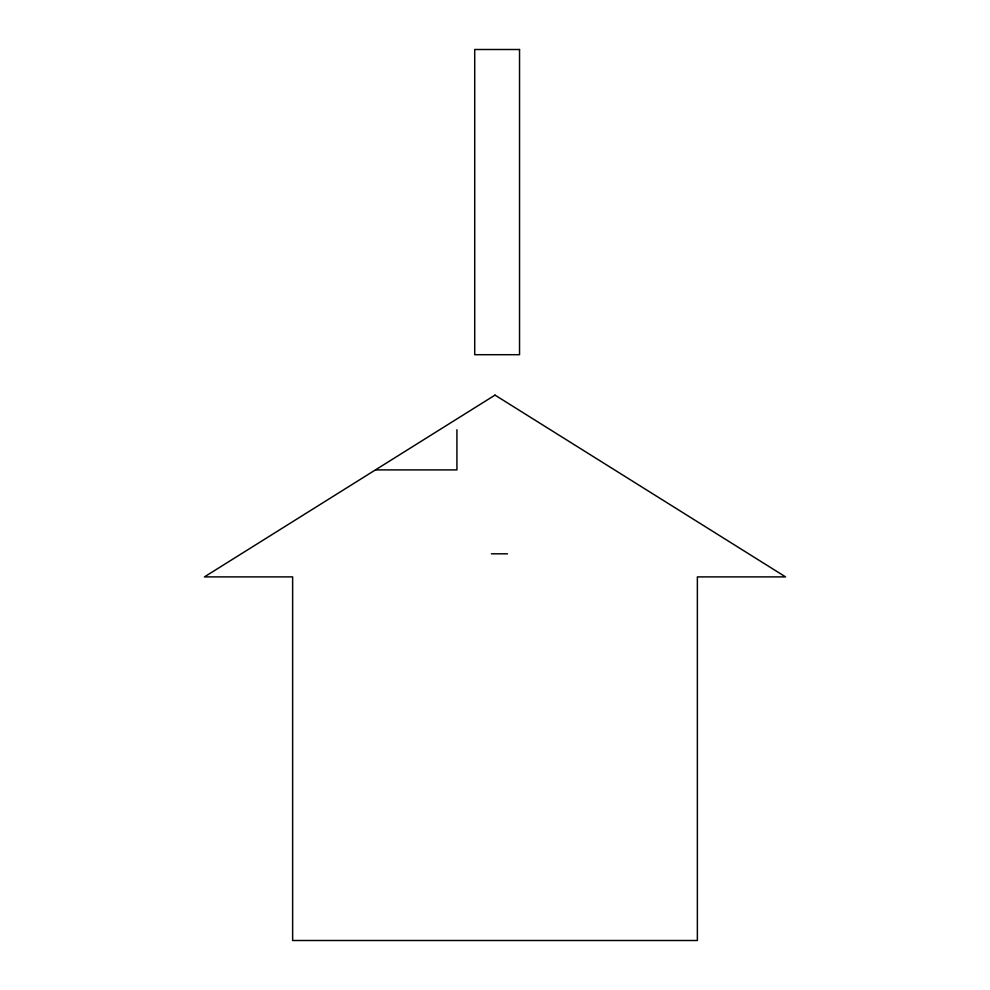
<?xml version="1.0" encoding="UTF-8"?>
<svg xmlns="http://www.w3.org/2000/svg" width="990" height="990" viewBox="0 0 990 990"><rect width="100%" height="100%" fill="white"/><g stroke="black" fill="none" stroke-linecap="round" stroke-linejoin="round"><path stroke-width="1.49" d="M376.126 469.904L456.922 469.904L456.922 429.734M491.387 553.818L507.486 553.818M495 395.109L204.423 576.898L292.632 576.898L292.632 940.5L697.368 940.5L697.368 576.898L785.577 576.898L495 395.109M519.54 49.5L474.717 49.5L474.717 354.705L519.54 354.705L519.54 49.5"/></g></svg>
